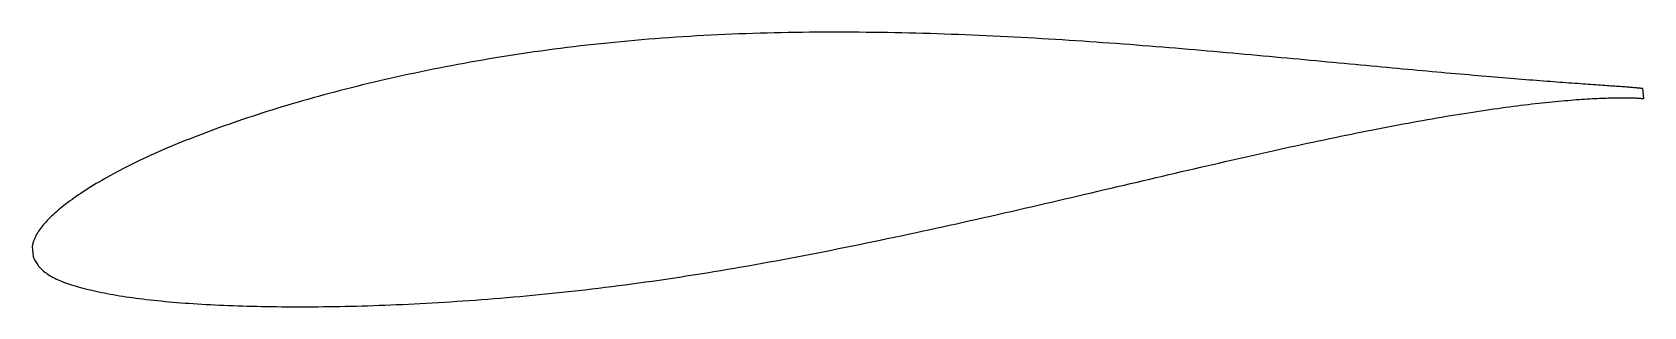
# Model space of a CAD drawing. Header units: metres. Extents: x -27.3 to 55.3, y -5.4 to 8.7.
import ezdxf

# ---------------------------------------------------------------- set-up
doc = ezdxf.new("R2010")
doc.units = ezdxf.units.M

msp = doc.modelspace()

# ---------------------------------------------------------------- linework, layer by layer
msp.add_lwpolyline([(55.243, 5.776), (55.242, 5.776), (55.237, 5.777), (55.229, 5.779), (55.217, 5.781), (55.203, 5.783), (55.185, 5.785), (55.164, 5.788), (55.14, 5.791), (55.113, 5.794), (55.082, 5.797), (55.049, 5.8), (55.012, 5.804), (54.972, 5.808), (54.929, 5.812), (54.883, 5.816), (54.833, 5.82), (54.781, 5.824), (54.725, 5.829), (54.666, 5.834), (54.604, 5.839), (54.539, 5.844), (54.47, 5.849), (54.399, 5.854), (54.324, 5.86), (54.246, 5.866), (54.166, 5.872), (54.082, 5.878), (53.995, 5.884), (53.905, 5.89), (53.811, 5.897), (53.715, 5.904), (53.616, 5.911), (53.513, 5.918), (53.408, 5.925), (53.299, 5.933), (53.187, 5.941), (53.073, 5.949), (52.955, 5.957), (52.834, 5.965), (52.71, 5.974), (52.584, 5.983), (52.454, 5.992), (52.321, 6.002), (52.186, 6.011), (52.047, 6.021), (51.905, 6.031), (51.761, 6.042), (51.613, 6.052), (51.463, 6.063), (51.309, 6.074), (51.153, 6.086), (50.994, 6.098), (50.832, 6.11), (50.667, 6.122), (50.499, 6.135), (50.329, 6.147), (50.155, 6.161), (49.979, 6.174), (49.8, 6.188), (49.618, 6.202), (49.434, 6.217), (49.246, 6.232), (49.056, 6.247), (48.863, 6.262), (48.667, 6.278), (48.469, 6.294), (48.268, 6.311), (48.064, 6.328), (47.858, 6.345), (47.649, 6.363), (47.437, 6.381), (47.223, 6.399), (47.006, 6.417), (46.787, 6.436), (46.565, 6.455), (46.34, 6.475), (46.113, 6.494), (45.883, 6.515), (45.651, 6.535), (45.417, 6.556), (45.18, 6.577), (44.94, 6.598), (44.698, 6.62), (44.454, 6.642), (44.207, 6.664), (43.958, 6.687), (43.707, 6.71), (43.453, 6.733), (43.197, 6.756), (42.938, 6.78), (42.678, 6.804), (42.415, 6.829), (42.15, 6.853), (41.882, 6.878), (41.613, 6.903), (41.341, 6.928), (41.067, 6.954), (40.791, 6.98), (40.513, 7.006), (40.233, 7.032), (39.951, 7.059), (39.667, 7.086), (39.38, 7.112), (39.092, 7.139), (38.802, 7.167), (38.51, 7.194), (38.215, 7.222), (37.92, 7.25), (37.622, 7.278), (37.322, 7.306), (37.02, 7.334), (36.717, 7.362), (36.412, 7.391), (36.105, 7.419), (35.796, 7.447), (35.486, 7.475), (35.174, 7.504), (34.86, 7.532), (34.545, 7.561), (34.228, 7.589), (33.909, 7.618), (33.589, 7.646), (33.267, 7.674), (32.944, 7.702), (32.62, 7.731), (32.294, 7.759), (31.966, 7.787), (31.637, 7.814), (31.307, 7.842), (30.975, 7.869), (30.642, 7.897), (30.308, 7.924), (29.973, 7.95), (29.636, 7.977), (29.298, 8.004), (28.959, 8.03), (28.618, 8.055), (28.277, 8.081), (27.934, 8.106), (27.591, 8.131), (27.246, 8.155), (26.9, 8.179), (26.554, 8.203), (26.206, 8.226), (25.857, 8.249), (25.508, 8.272), (25.158, 8.294), (24.806, 8.316), (24.454, 8.336), (24.101, 8.357), (23.748, 8.377), (23.393, 8.397), (23.038, 8.416), (22.683, 8.434), (22.326, 8.451), (21.969, 8.469), (21.611, 8.485), (21.253, 8.501), (20.895, 8.517), (20.535, 8.531), (20.176, 8.545), (19.815, 8.558), (19.455, 8.571), (19.094, 8.583), (18.732, 8.594), (18.371, 8.604), (18.009, 8.614), (17.646, 8.623), (17.284, 8.631), (16.921, 8.639), (16.558, 8.645), (16.195, 8.651), (15.831, 8.656), (15.468, 8.66), (15.104, 8.663), (14.741, 8.666), (14.377, 8.667), (14.014, 8.668), (13.65, 8.668), (13.287, 8.667), (12.923, 8.665), (12.56, 8.662), (12.197, 8.658), (11.834, 8.653), (11.471, 8.647), (11.109, 8.64), (10.747, 8.632), (10.385, 8.623), (10.023, 8.613), (9.662, 8.602), (9.301, 8.59), (8.941, 8.577), (8.581, 8.563), (8.221, 8.547), (7.862, 8.531), (7.504, 8.514), (7.146, 8.495), (6.789, 8.476), (6.432, 8.455), (6.076, 8.433), (5.72, 8.409), (5.366, 8.385), (5.012, 8.36), (4.658, 8.334), (4.306, 8.306), (3.954, 8.277), (3.603, 8.247), (3.253, 8.215), (2.904, 8.183), (2.556, 8.149), (2.209, 8.115), (1.862, 8.079), (1.517, 8.042), (1.173, 8.004), (0.83, 7.965), (0.487, 7.924), (0.146, 7.882), (-0.194, 7.84), (-0.532, 7.796), (-0.87, 7.751), (-1.207, 7.705), (-1.542, 7.658), (-1.876, 7.609), (-2.208, 7.56), (-2.54, 7.51), (-2.87, 7.458), (-3.199, 7.406), (-3.526, 7.352), (-3.852, 7.298), (-4.176, 7.242), (-4.5, 7.186), (-4.821, 7.129), (-5.142, 7.071), (-5.46, 7.012), (-5.777, 6.952), (-6.093, 6.891), (-6.407, 6.83), (-6.719, 6.767), (-7.03, 6.704), (-7.339, 6.64), (-7.647, 6.576), (-7.953, 6.51), (-8.257, 6.444), (-8.559, 6.378), (-8.86, 6.311), (-9.159, 6.243), (-9.456, 6.174), (-9.751, 6.104), (-10.045, 6.034), (-10.336, 5.964), (-10.626, 5.893), (-10.914, 5.821), (-11.2, 5.748), (-11.484, 5.675), (-11.766, 5.602), (-12.045, 5.527), (-12.323, 5.453), (-12.599, 5.377), (-12.873, 5.301), (-13.145, 5.225), (-13.415, 5.148), (-13.682, 5.071), (-13.948, 4.993), (-14.211, 4.915), (-14.472, 4.836), (-14.731, 4.757), (-14.988, 4.677), (-15.242, 4.597), (-15.495, 4.517), (-15.745, 4.437), (-15.992, 4.356), (-16.238, 4.274), (-16.481, 4.193), (-16.722, 4.111), (-16.96, 4.028), (-17.196, 3.946), (-17.43, 3.863), (-17.662, 3.78), (-17.89, 3.697), (-18.117, 3.614), (-18.341, 3.53), (-18.562, 3.446), (-18.781, 3.362), (-18.998, 3.278), (-19.212, 3.194), (-19.424, 3.11), (-19.633, 3.025), (-19.839, 2.941), (-20.043, 2.856), (-20.244, 2.771), (-20.443, 2.686), (-20.639, 2.601), (-20.832, 2.516), (-21.023, 2.431), (-21.211, 2.346), (-21.396, 2.261), (-21.579, 2.176), (-21.759, 2.091), (-21.936, 2.006), (-22.111, 1.921), (-22.283, 1.836), (-22.452, 1.751), (-22.618, 1.666), (-22.781, 1.581), (-22.942, 1.497), (-23.1, 1.412), (-23.255, 1.327), (-23.407, 1.243), (-23.557, 1.158), (-23.703, 1.074), (-23.847, 0.99), (-23.988, 0.906), (-24.126, 0.822), (-24.261, 0.738), (-24.393, 0.655), (-24.522, 0.572), (-24.648, 0.489), (-24.772, 0.407), (-24.892, 0.326), (-25.01, 0.245), (-25.125, 0.164), (-25.236, 0.084), (-25.345, 0.004), (-25.451, -0.075), (-25.554, -0.153), (-25.654, -0.231), (-25.751, -0.308), (-25.845, -0.385), (-25.936, -0.461), (-26.024, -0.536), (-26.109, -0.61), (-26.191, -0.685), (-26.27, -0.758), (-26.346, -0.831), (-26.419, -0.904), (-26.488, -0.976), (-26.555, -1.047), (-26.619, -1.118), (-26.68, -1.189), (-26.737, -1.259), (-26.792, -1.328), (-26.843, -1.397), (-26.892, -1.465), (-26.937, -1.532), (-26.979, -1.599), (-27.018, -1.665), (-27.055, -1.73), (-27.088, -1.794), (-27.118, -1.856), (-27.145, -1.917), (-27.169, -1.977), (-27.19, -2.034), (-27.208, -2.089), (-27.224, -2.142), (-27.236, -2.19), (-27.246, -2.233), (-27.253, -2.271), (-27.258, -2.299), (-27.261, -2.318), (-27.209, -2.845), (-27.207, -2.849), (-27.201, -2.861), (-27.191, -2.881), (-27.177, -2.91), (-27.159, -2.949), (-27.137, -2.995), (-27.111, -3.046), (-27.082, -3.099), (-27.05, -3.153), (-27.014, -3.207), (-26.975, -3.262), (-26.933, -3.316), (-26.888, -3.37), (-26.84, -3.423), (-26.789, -3.475), (-26.735, -3.526), (-26.678, -3.576), (-26.617, -3.625), (-26.554, -3.673), (-26.488, -3.721), (-26.418, -3.767), (-26.346, -3.812), (-26.27, -3.856), (-26.192, -3.899), (-26.111, -3.942), (-26.026, -3.983), (-25.939, -4.023), (-25.848, -4.063), (-25.755, -4.101), (-25.658, -4.139), (-25.559, -4.176), (-25.457, -4.212), (-25.351, -4.248), (-25.243, -4.283), (-25.132, -4.317), (-25.017, -4.351), (-24.9, -4.385), (-24.78, -4.418), (-24.657, -4.45), (-24.531, -4.482), (-24.402, -4.514), (-24.27, -4.545), (-24.135, -4.576), (-23.997, -4.607), (-23.856, -4.637), (-23.713, -4.667), (-23.566, -4.696), (-23.417, -4.725), (-23.264, -4.754), (-23.109, -4.782), (-22.952, -4.809), (-22.791, -4.836), (-22.627, -4.862), (-22.461, -4.888), (-22.292, -4.913), (-22.12, -4.937), (-21.946, -4.961), (-21.769, -4.984), (-21.589, -5.006), (-21.406, -5.028), (-21.221, -5.049), (-21.033, -5.07), (-20.842, -5.09), (-20.649, -5.109), (-20.453, -5.128), (-20.254, -5.146), (-20.053, -5.164), (-19.85, -5.18), (-19.643, -5.197), (-19.435, -5.213), (-19.223, -5.228), (-19.009, -5.242), (-18.793, -5.256), (-18.574, -5.27), (-18.353, -5.282), (-18.129, -5.294), (-17.903, -5.306), (-17.674, -5.317), (-17.443, -5.327), (-17.209, -5.337), (-16.973, -5.346), (-16.735, -5.354), (-16.495, -5.362), (-16.252, -5.369), (-16.007, -5.376), (-15.759, -5.382), (-15.51, -5.387), (-15.258, -5.392), (-15.004, -5.396), (-14.747, -5.399), (-14.489, -5.402), (-14.228, -5.404), (-13.966, -5.405), (-13.701, -5.406), (-13.434, -5.406), (-13.165, -5.405), (-12.893, -5.404), (-12.62, -5.402), (-12.345, -5.399), (-12.068, -5.396), (-11.789, -5.391), (-11.508, -5.386), (-11.225, -5.38), (-10.94, -5.374), (-10.653, -5.367), (-10.365, -5.359), (-10.074, -5.35), (-9.782, -5.341), (-9.488, -5.33), (-9.192, -5.32), (-8.895, -5.308), (-8.595, -5.295), (-8.294, -5.281), (-7.992, -5.267), (-7.688, -5.253), (-7.382, -5.237), (-7.074, -5.22), (-6.765, -5.203), (-6.454, -5.185), (-6.142, -5.166), (-5.829, -5.146), (-5.514, -5.126), (-5.197, -5.105), (-4.879, -5.083), (-4.559, -5.06), (-4.239, -5.036), (-3.916, -5.012), (-3.593, -4.986), (-3.268, -4.96), (-2.942, -4.933), (-2.615, -4.904), (-2.286, -4.875), (-1.956, -4.846), (-1.625, -4.815), (-1.293, -4.783), (-0.96, -4.75), (-0.626, -4.716), (-0.291, -4.681), (0.046, -4.645), (0.383, -4.608), (0.722, -4.571), (1.061, -4.532), (1.401, -4.491), (1.742, -4.45), (2.084, -4.408), (2.427, -4.365), (2.771, -4.322), (3.115, -4.276), (3.46, -4.23), (3.806, -4.183), (4.153, -4.135), (4.501, -4.086), (4.849, -4.036), (5.197, -3.985), (5.547, -3.933), (5.897, -3.88), (6.247, -3.826), (6.598, -3.771), (6.95, -3.715), (7.302, -3.658), (7.654, -3.601), (8.007, -3.542), (8.36, -3.483), (8.714, -3.422), (9.068, -3.361), (9.423, -3.299), (9.777, -3.236), (10.132, -3.172), (10.487, -3.108), (10.843, -3.043), (11.199, -2.977), (11.554, -2.911), (11.91, -2.843), (12.266, -2.775), (12.623, -2.707), (12.979, -2.637), (13.335, -2.567), (13.692, -2.497), (14.048, -2.425), (14.404, -2.354), (14.76, -2.282), (15.117, -2.209), (15.473, -2.135), (15.829, -2.061), (16.184, -1.987), (16.54, -1.913), (16.895, -1.838), (17.25, -1.762), (17.605, -1.686), (17.96, -1.61), (18.314, -1.533), (18.668, -1.456), (19.022, -1.379), (19.375, -1.302), (19.728, -1.224), (20.08, -1.146), (20.432, -1.068), (20.783, -0.989), (21.134, -0.91), (21.485, -0.832), (21.834, -0.753), (22.184, -0.673), (22.532, -0.594), (22.88, -0.514), (23.227, -0.435), (23.574, -0.355), (23.92, -0.276), (24.265, -0.196), (24.609, -0.116), (24.953, -0.037), (25.295, 0.043), (25.637, 0.122), (25.978, 0.202), (26.318, 0.282), (26.657, 0.361), (26.996, 0.44), (27.333, 0.519), (27.669, 0.598), (28.004, 0.677), (28.339, 0.755), (28.672, 0.833), (29.004, 0.911), (29.335, 0.989), (29.665, 1.066), (29.994, 1.143), (30.321, 1.22), (30.647, 1.296), (30.972, 1.372), (31.296, 1.447), (31.619, 1.523), (31.94, 1.598), (32.26, 1.672), (32.579, 1.745), (32.896, 1.819), (33.212, 1.892), (33.526, 1.964), (33.839, 2.036), (34.151, 2.107), (34.461, 2.178), (34.769, 2.248), (35.076, 2.317), (35.382, 2.386), (35.686, 2.454), (35.988, 2.522), (36.289, 2.589), (36.588, 2.655), (36.885, 2.721), (37.181, 2.786), (37.475, 2.85), (37.767, 2.913), (38.058, 2.976), (38.347, 3.038), (38.634, 3.099), (38.919, 3.16), (39.202, 3.22), (39.484, 3.278), (39.763, 3.336), (40.041, 3.393), (40.317, 3.45), (40.591, 3.505), (40.863, 3.56), (41.133, 3.614), (41.401, 3.667), (41.667, 3.719), (41.931, 3.771), (42.192, 3.821), (42.452, 3.87), (42.71, 3.919), (42.966, 3.967), (43.219, 4.014), (43.47, 4.06), (43.719, 4.105), (43.966, 4.149), (44.211, 4.193), (44.454, 4.235), (44.694, 4.277), (44.932, 4.318), (45.167, 4.357), (45.401, 4.396), (45.632, 4.434), (45.861, 4.471), (46.087, 4.508), (46.311, 4.543), (46.532, 4.578), (46.752, 4.611), (46.968, 4.644), (47.183, 4.676), (47.395, 4.707), (47.604, 4.737), (47.811, 4.766), (48.015, 4.794), (48.217, 4.822), (48.416, 4.848), (48.613, 4.874), (48.807, 4.899), (48.999, 4.923), (49.188, 4.946), (49.374, 4.969), (49.558, 4.99), (49.739, 5.011), (49.917, 5.031), (50.093, 5.05), (50.266, 5.069), (50.436, 5.086), (50.604, 5.103), (50.769, 5.119), (50.931, 5.134), (51.09, 5.149), (51.247, 5.163), (51.401, 5.176), (51.552, 5.188), (51.7, 5.2), (51.845, 5.211), (51.987, 5.221), (52.127, 5.231), (52.264, 5.24), (52.398, 5.248), (52.529, 5.256), (52.657, 5.264), (52.782, 5.27), (52.904, 5.276), (53.023, 5.282), (53.14, 5.287), (53.253, 5.291), (53.364, 5.295), (53.471, 5.299), (53.576, 5.302), (53.677, 5.304), (53.775, 5.307), (53.871, 5.308), (53.963, 5.31), (54.053, 5.311), (54.139, 5.311), (54.222, 5.311), (54.303, 5.311), (54.38, 5.31), (54.454, 5.31), (54.525, 5.308), (54.593, 5.307), (54.658, 5.305), (54.72, 5.304), (54.778, 5.302), (54.834, 5.299), (54.886, 5.297), (54.936, 5.294), (54.982, 5.292), (55.025, 5.289), (55.065, 5.286), (55.101, 5.283), (55.135, 5.281), (55.165, 5.278), (55.192, 5.275), (55.216, 5.272), (55.237, 5.27), (55.255, 5.268), (55.27, 5.265), (55.281, 5.264), (55.289, 5.262), (55.294, 5.261), (55.295, 5.261)], close=True)

doc.saveas('drawing.dxf')
